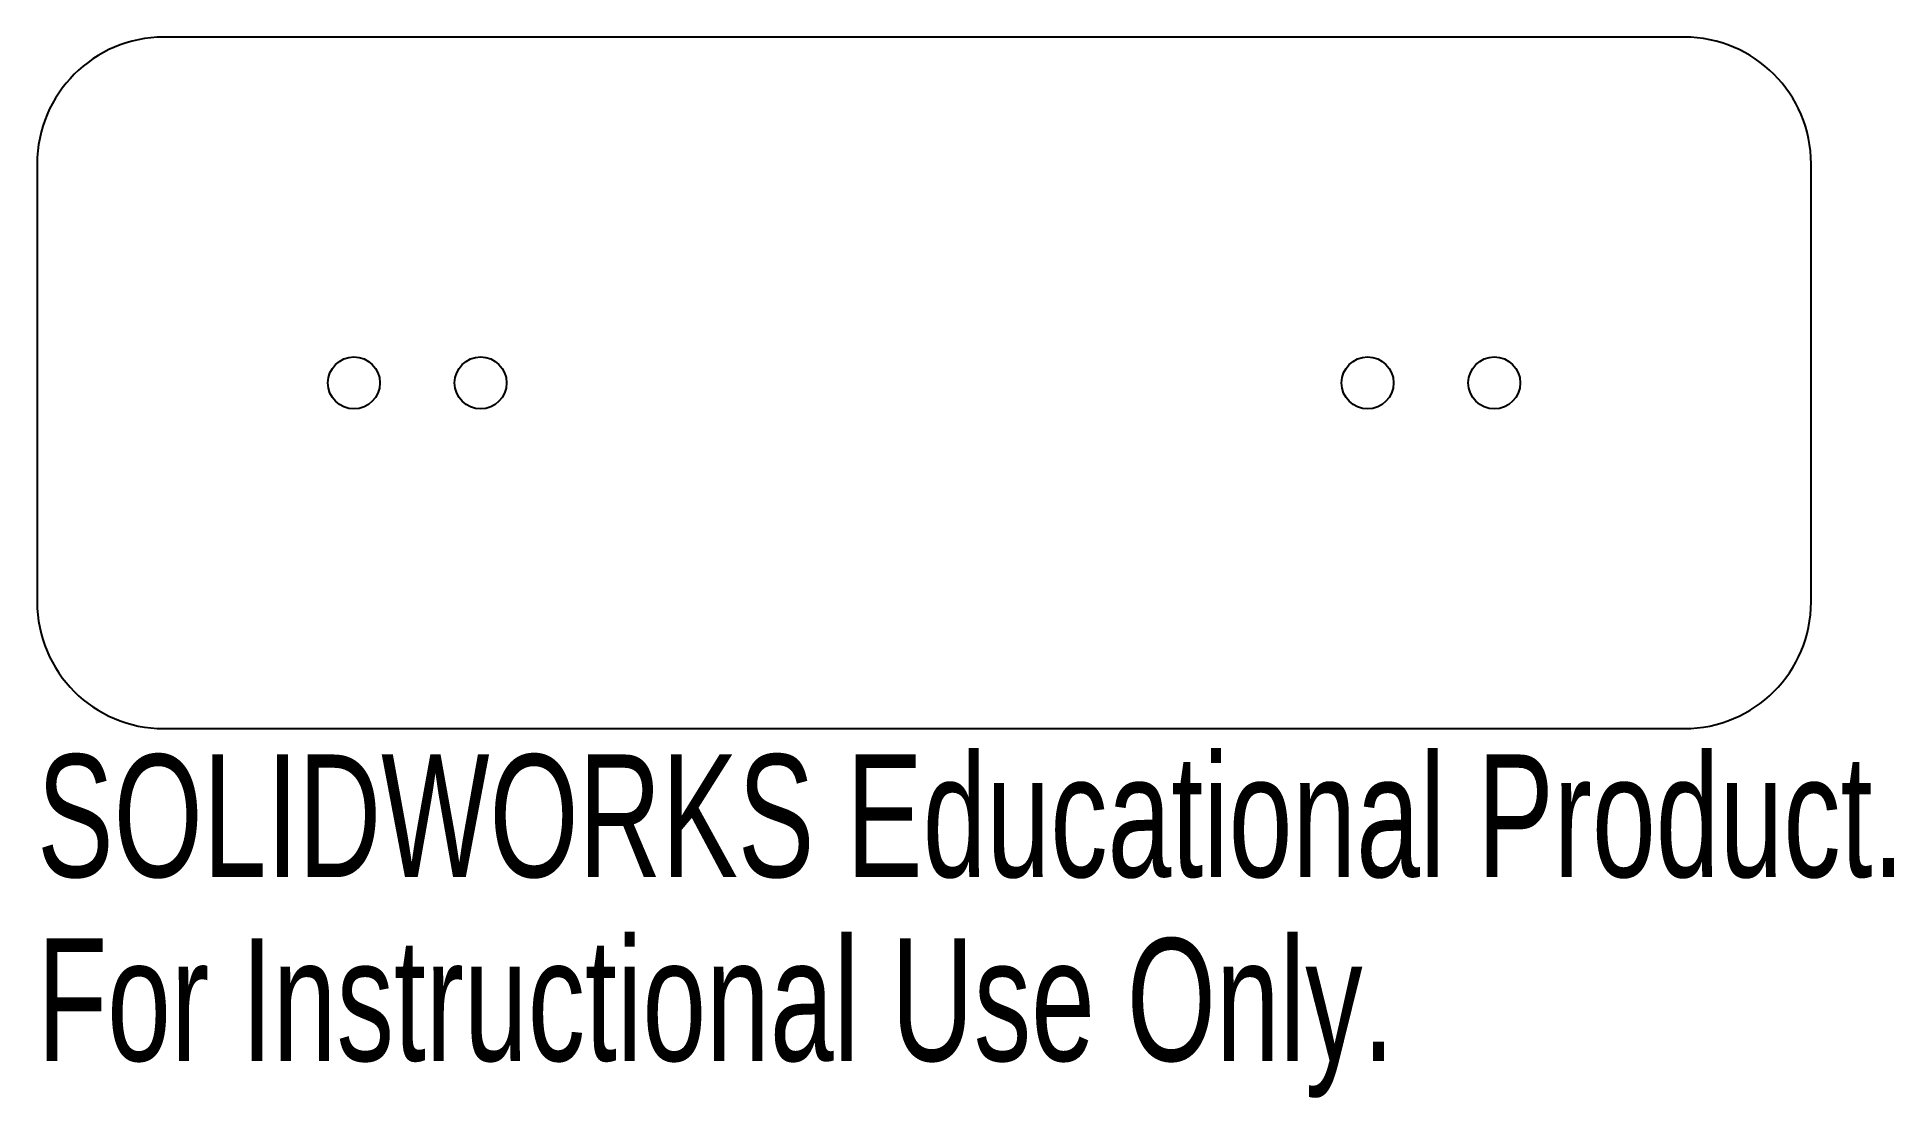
# Model space of a CAD drawing. Header units: millimetres. Extents: x 0 to 73.3, y -14.6 to 27.3.
import ezdxf

# ---------------------------------------------------------------- set-up
doc = ezdxf.new("R2010")
doc.units = ezdxf.units.MM
doc.styles.add('SLDTEXTSTYLE0', font='TXT', dxfattribs={"width": 0.7})

msp = doc.modelspace()

# ---------------------------------------------------------------- linework, layer by layer
at = {"color": 7, "linetype": 'Continuous', "lineweight": 25}
for p, q in [((65, 27.27), (5, 27.27)), ((0, 22.27), (0, 5)), ((70, 5), (70, 22.27)), ((5, 0), (65, 0))]:
    msp.add_line(p, q, dxfattribs=at)
for centre in [(12.5, 13.635), (17.5, 13.635), (52.5, 13.635), (57.5, 13.635)]:
    msp.add_circle(centre, 1.025, dxfattribs=at)
for centre, start, end in [((5, 22.27), 90, 180), ((65, 22.27), 0, 90), ((5, 5), 180, 270), ((65, 5), 270, 0)]:
    msp.add_arc(centre, 5, start, end, dxfattribs=at)

# ---------------------------------------------------------------- texts
at = {"color": 7, "linetype": 'Continuous', "char_height": 4.83362, "attachment_point": 1, "style": 'SLDTEXTSTYLE0'}
for s, insert in [('SOLIDWORKS Educational Product.', (0, -1.02)), ('For Instructional Use Only.', (0, -8.27))]:
    msp.add_mtext(s, dxfattribs=dict(at, insert=insert))

doc.saveas('drawing.dxf')
